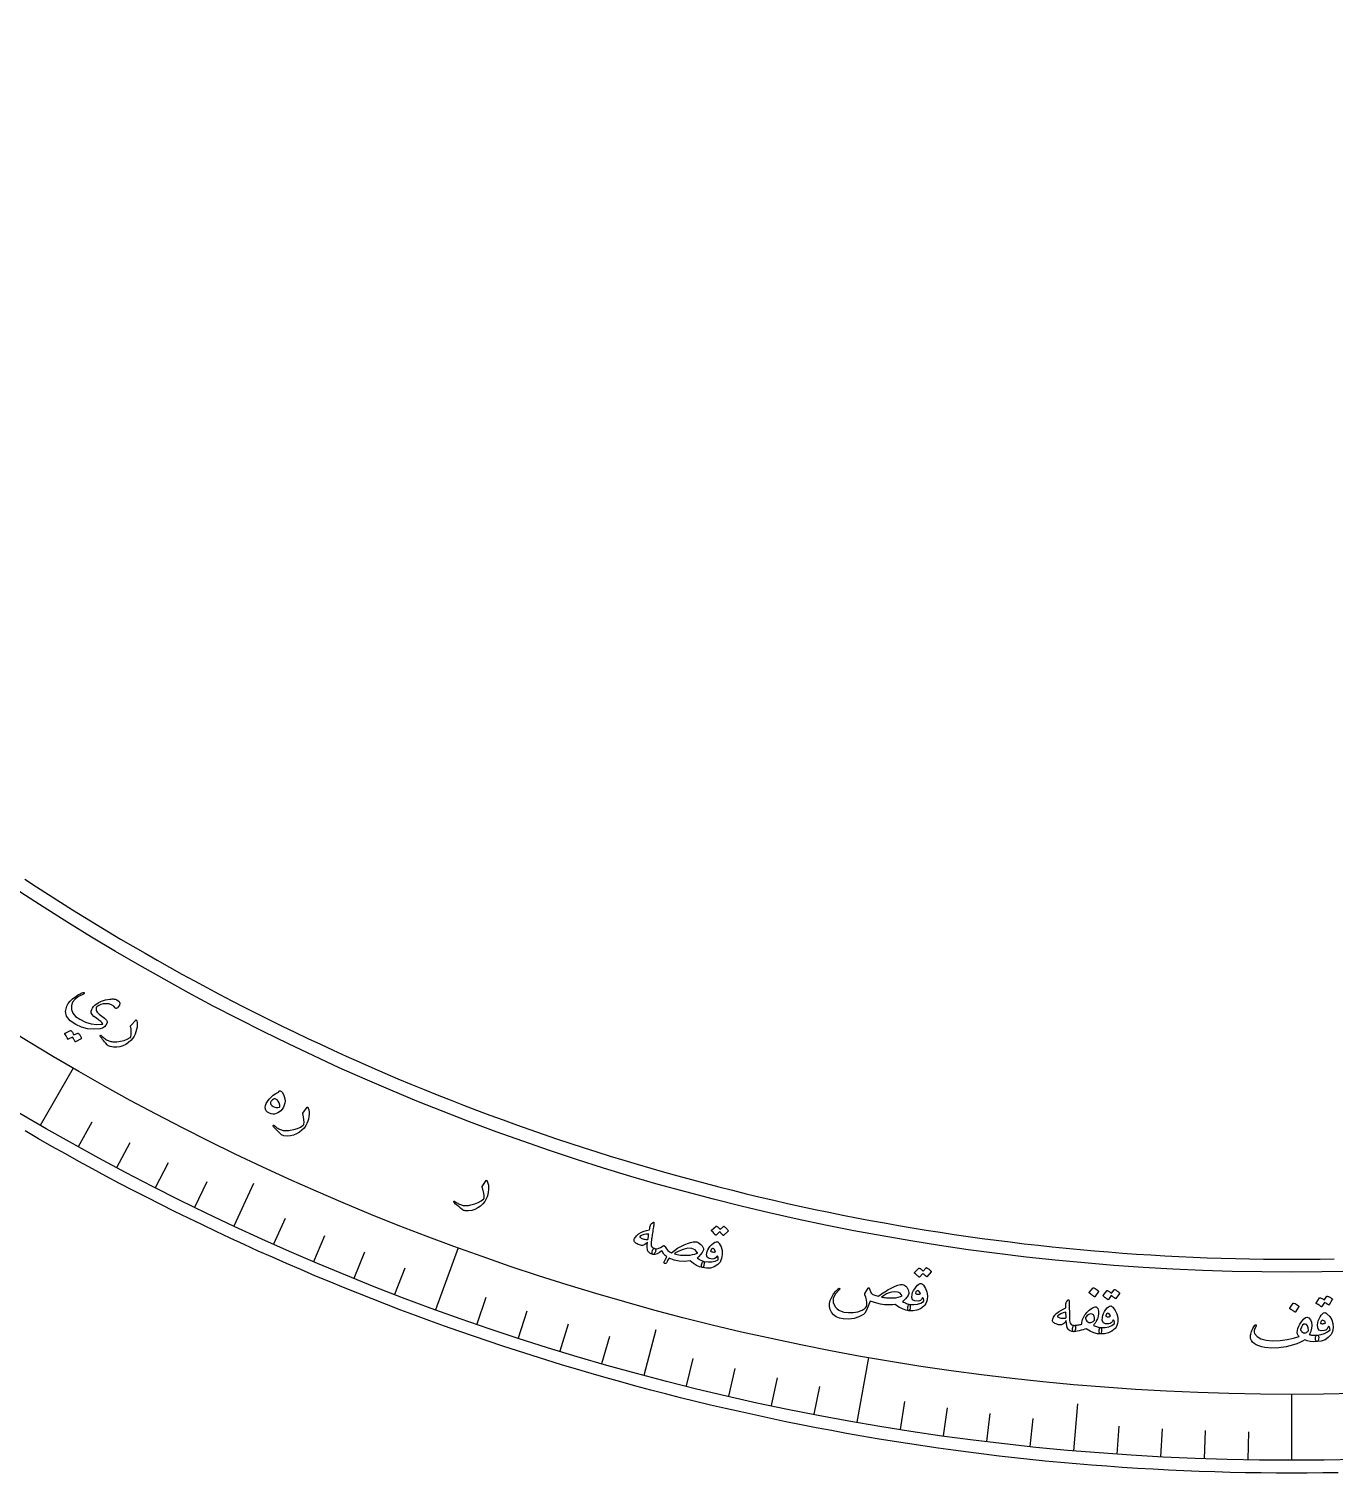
# Model space of a CAD drawing. Header units: millimetres. Extents: x -75 to 75, y -75 to 97.
# Drawn here: x -37.65 to 1.26, y -75 to -31.94 of the extents above; entities that cross this region are included whole.
import ezdxf

# ---------------------------------------------------------------- set-up
doc = ezdxf.new("R2010")
doc.units = ezdxf.units.MM
for name, color, linetype in [('CUT_INNER', 6, 'Continuous'), ('CUT_OUTER', 1, 'Continuous'), ('ENGRAVE', 7, 'Continuous'), ('ENGRAVE_FINE', 8, 'Continuous'), ('TEXT', 5, 'Continuous')]:
    doc.layers.add(name, color=color, linetype=linetype)

msp = doc.modelspace()

# ---------------------------------------------------------------- linework, layer by layer
at = {"layer": 'CUT_INNER'}
msp.add_lwpolyline([(-37.7752, -57.2925), (-37.4229, -57.5232), (-37.0693, -57.7517), (-36.7142, -57.9781), (-36.3578, -58.2023), (-36, -58.4243), (-35.6408, -58.644), (-35.2803, -58.8616), (-34.9185, -59.077), (-34.5553, -59.2901), (-34.1909, -59.501), (-33.8251, -59.7097), (-33.4581, -59.9161), (-33.0899, -60.1203), (-32.7203, -60.3222), (-32.3496, -60.5218), (-31.9776, -60.7192), (-31.6045, -60.9143), (-31.2301, -61.107), (-30.8546, -61.2975), (-30.4779, -61.4857), (-30.1, -61.6715), (-29.7211, -61.8551), (-29.341, -62.0363), (-28.9598, -62.2151), (-28.5775, -62.3917), (-28.1941, -62.5658), (-27.8097, -62.7376), (-27.4242, -62.9071), (-27.0377, -63.0742), (-26.6502, -63.2389), (-26.2617, -63.4012), (-25.8721, -63.5612), (-25.4816, -63.7187), (-25.0902, -63.8739), (-24.6978, -64.0266), (-24.3045, -64.177), (-23.9102, -64.3249), (-23.5151, -64.4704), (-23.1191, -64.6135), (-22.7222, -64.7541), (-22.3244, -64.8923), (-21.9258, -65.0281), (-21.5264, -65.1614), (-21.1262, -65.2922), (-20.7252, -65.4206), (-20.3234, -65.5466), (-19.9208, -65.67), (-19.5175, -65.791), (-19.1134, -65.9095), (-18.7086, -66.0256), (-18.3032, -66.1391), (-17.897, -66.2502), (-17.4902, -66.3588), (-17.0827, -66.4648), (-16.6745, -66.5684), (-16.2657, -66.6695), (-15.8564, -66.768), (-15.4464, -66.864), (-15.0358, -66.9576), (-14.6247, -67.0486), (-14.213, -67.137), (-13.8008, -67.223), (-13.3881, -67.3064), (-12.9748, -67.3873), (-12.5611, -67.4656), (-12.1469, -67.5414), (-11.7323, -67.6147), (-11.3172, -67.6854), (-10.9016, -67.7536), (-10.4857, -67.8192), (-10.0694, -67.8822), (-9.6527, -67.9427), (-9.2356, -68.0007), (-8.8182, -68.0561), (-8.4004, -68.1089), (-7.9824, -68.1592), (-7.564, -68.2069), (-7.1453, -68.252), (-6.7264, -68.2946), (-6.3073, -68.3345), (-5.8878, -68.372), (-5.4682, -68.4068), (-5.0484, -68.4391), (-4.6283, -68.4687), (-4.2081, -68.4959), (-3.7878, -68.5204), (-3.3673, -68.5423), (-2.9466, -68.5617), (-2.5259, -68.5785), (-2.1051, -68.5927), (-1.6841, -68.6043), (-1.2632, -68.6134), (-0.8421, -68.6198), (-0.4211, -68.6237), (0, -68.625), (0.4211, -68.6237), (0.8421, -68.6198), (1.2632, -68.6134)], dxfattribs=at)
at = {"layer": 'CUT_OUTER'}
msp.add_lwpolyline([(1.3805, -74.9873), (0.9204, -74.9944), (0.4602, -74.9986), (0, -75), (-0.4602, -74.9986), (-0.9204, -74.9944), (-1.3805, -74.9873), (-1.8406, -74.9774), (-2.3006, -74.9647), (-2.7605, -74.9492), (-3.2204, -74.9308), (-3.6801, -74.9097), (-4.1396, -74.8857), (-4.5991, -74.8589), (-5.0583, -74.8292), (-5.5173, -74.7968), (-5.9762, -74.7615), (-6.4348, -74.7234), (-6.8932, -74.6826), (-7.3513, -74.6389), (-7.8091, -74.5923), (-8.2667, -74.543), (-8.7239, -74.4909), (-9.1808, -74.436), (-9.6374, -74.3782), (-10.0936, -74.3177), (-10.5494, -74.2544), (-11.0048, -74.1882), (-11.4598, -74.1193), (-11.9144, -74.0476), (-12.3685, -73.9731), (-12.8221, -73.8958), (-13.2753, -73.8158), (-13.728, -73.7329), (-14.1801, -73.6473), (-14.6318, -73.5589), (-15.0828, -73.4677), (-15.5334, -73.3738), (-15.9833, -73.2771), (-16.4326, -73.1777), (-16.8813, -73.0755), (-17.3294, -72.9705), (-17.7768, -72.8628), (-18.2235, -72.7523), (-18.6696, -72.6392), (-19.1149, -72.5232), (-19.5596, -72.4046), (-20.0035, -72.2832), (-20.4466, -72.1591), (-20.889, -72.0323), (-21.3306, -71.9028), (-21.7714, -71.7705), (-22.2113, -71.6356), (-22.6504, -71.498), (-23.0887, -71.3576), (-23.5261, -71.2146), (-23.9627, -71.0689), (-24.3983, -70.9205), (-24.833, -70.7695), (-25.2667, -70.6158), (-25.6996, -70.4594), (-26.1314, -70.3004), (-26.5623, -70.1388), (-26.9921, -69.9745), (-27.421, -69.8075), (-27.8488, -69.638), (-28.2756, -69.4658), (-28.7013, -69.291), (-29.1259, -69.1136), (-29.5494, -68.9335), (-29.9718, -68.7509), (-30.3931, -68.5657), (-30.8132, -68.378), (-31.2322, -68.1876), (-31.65, -67.9947), (-32.0666, -67.7992), (-32.482, -67.6012), (-32.8962, -67.4006), (-33.3092, -67.1975), (-33.7208, -66.9918), (-34.1313, -66.7837), (-34.5404, -66.573), (-34.9482, -66.3598), (-35.3548, -66.1441), (-35.7599, -65.9259), (-36.1638, -65.7053), (-36.5663, -65.4821), (-36.9674, -65.2565), (-37.3671, -65.0285), (-37.7654, -64.798)], dxfattribs=at)
at = {"layer": 'ENGRAVE'}
for points in [[(-37.3087, -64.6207), (-36.327, -62.9202)], [(-31.5347, -67.6264), (-30.942, -66.3553)], [(-25.5207, -70.1175), (-24.8491, -68.2724)], [(-19.3124, -72.075), (-18.9494, -70.7203)], [(-12.9572, -73.4839), (-12.6162, -71.5502)], [(0, -74.6175), (0, -72.654)], [(-6.5033, -74.3336), (-6.3811, -72.9364)]]:
    msp.add_lwpolyline(points, dxfattribs=at)
for radius in [74.6175, 72.654, 69.0075]:
    msp.add_circle((0, 0), radius, dxfattribs=at)
at = {"layer": 'ENGRAVE_FINE'}
for points in [[(-36.1753, -65.2619), (-35.7673, -64.5259)], [(-35.0308, -65.8833), (-34.6357, -65.1403)], [(-33.8756, -66.4847), (-33.4936, -65.7349)], [(-32.7102, -67.0658), (-32.3413, -66.3094)], [(-30.3497, -68.1665), (-30.0074, -67.3977)], [(-29.1554, -68.6858), (-28.8266, -67.9112)], [(-27.9522, -69.1841), (-27.637, -68.4039)], [(-26.7405, -69.6614), (-26.439, -68.8758)], [(-24.2931, -70.5522), (-24.0191, -69.7566)], [(-23.0581, -70.9655), (-22.798, -70.1651)], [(-21.816, -71.3571), (-21.57, -70.5523)], [(-20.5674, -71.7269), (-20.3354, -70.918)], [(-18.0516, -72.401), (-17.848, -71.5845)], [(-16.7853, -72.7051), (-16.596, -71.8851)], [(-15.5139, -72.9869), (-15.3389, -72.1638)], [(-14.2377, -73.2466), (-14.0771, -72.4205)], [(-11.6727, -73.6988), (-11.5411, -72.8677)], [(-10.3847, -73.8913), (-10.2676, -73.058)], [(-9.0936, -74.0613), (-8.991, -73.2261)], [(-7.7997, -74.2087), (-7.7117, -73.3718)], [(-5.2051, -74.4357), (-5.1464, -73.5963)], [(-3.9052, -74.5152), (-3.8611, -73.6749)], [(-2.6041, -74.572), (-2.5747, -73.7311)], [(-1.3023, -74.6061), (-1.2876, -73.7648)]]:
    msp.add_lwpolyline(points, dxfattribs=at)
at = {"layer": 'TEXT'}
for points in [[(-35.0761, -61.1278), (-35.1235, -61.0745), (-35.1884, -61.036), (-35.2711, -61.0124), (-35.3714, -61.0035), (-35.4419, -61.0096), (-35.5081, -61.0272), (-35.5698, -61.0565), (-35.6272, -61.0974), (-35.6362, -61.107), (-35.6431, -61.1185), (-35.6481, -61.1317), (-35.651, -61.1466), (-35.6448, -61.2022), (-35.6134, -61.2595), (-35.5569, -61.3187), (-35.4752, -61.3797), (-35.394, -61.4388), (-35.3407, -61.4917), (-35.3153, -61.5385), (-35.318, -61.5791), (-35.3544, -61.6465), (-35.4014, -61.6981), (-35.4593, -61.7338), (-35.5278, -61.7537), (-35.7175, -61.7673), (-35.9022, -61.751), (-36.0818, -61.7047), (-36.2561, -61.6285), (-36.4266, -61.5114), (-36.5279, -61.3799), (-36.5601, -61.2343), (-36.5233, -61.0749), (-36.482, -61), (-36.4237, -60.9267), (-36.3486, -60.8549), (-36.2567, -60.7846), (-36.2286, -60.7665), (-36.2007, -60.7496), (-36.1731, -60.7337), (-36.1456, -60.7189), (-36.1181, -60.7052), (-36.0905, -60.6925), (-36.0628, -60.6808), (-36.0349, -60.6701), (-36.0214, -60.6668), (-36.0117, -60.668), (-36.0059, -60.6736), (-36.0039, -60.6836), (-36.0055, -60.6936), (-36.0095, -60.7022), (-36.016, -60.7093), (-36.025, -60.715), (-36.1701, -60.7904), (-36.2782, -60.8719), (-36.3492, -60.9596), (-36.3829, -61.0537), (-36.3825, -61.1742), (-36.3413, -61.2834), (-36.2595, -61.3812), (-36.1369, -61.4674), (-35.9641, -61.5512), (-35.7955, -61.6044), (-35.6315, -61.6269), (-35.4721, -61.6188), (-35.4615, -61.6164), (-35.4552, -61.6116), (-35.4532, -61.6042), (-35.4556, -61.5944), (-35.4734, -61.5684), (-35.5102, -61.5339), (-35.566, -61.4907), (-35.6409, -61.4389), (-35.7151, -61.3827), (-35.7652, -61.3289), (-35.7915, -61.2775), (-35.7938, -61.2285), (-35.78, -61.1805), (-35.7573, -61.135), (-35.7258, -61.0919), (-35.6853, -61.0513), (-35.59, -60.9808), (-35.4835, -60.9268), (-35.3659, -60.8892), (-35.2373, -60.8679), (-35.2043, -60.8642), (-35.1733, -60.8625), (-35.1443, -60.8626), (-35.1173, -60.8645), (-35.0923, -60.8682), (-35.0694, -60.8734), (-35.0486, -60.8801), (-35.0299, -60.8883), (-34.9647, -60.9343), (-34.9398, -60.9889), (-34.9553, -61.0521), (-35.0112, -61.1239), (-35.0316, -61.1402), (-35.0492, -61.1462), (-35.0641, -61.1421), (-35.0761, -61.1278)], [(-34.4686, -61.494), (-34.4658, -61.4913), (-34.463, -61.4894), (-34.4605, -61.4883), (-34.458, -61.488), (-34.4526, -61.4904), (-34.4477, -61.4962), (-34.4431, -61.5054), (-34.4389, -61.5179), (-34.4277, -61.5763), (-34.4246, -61.6383), (-34.4294, -61.7039), (-34.4422, -61.7731), (-34.4619, -61.8445), (-34.4869, -61.9115), (-34.5174, -61.9744), (-34.5533, -62.033), (-34.6137, -62.1029), (-34.683, -62.1637), (-34.7611, -62.2153), (-34.8481, -62.2576), (-34.941, -62.288), (-35.0358, -62.302), (-35.1324, -62.2995), (-35.2308, -62.2806), (-35.2556, -62.2727), (-35.2785, -62.2614), (-35.2994, -62.2466), (-35.3184, -62.2285), (-35.3595, -62.1819), (-35.3962, -62.1393), (-35.4287, -62.1008), (-35.4569, -62.0664), (-35.4807, -62.0361), (-35.5, -62.01), (-35.5149, -61.9881), (-35.5253, -61.9704), (-35.527, -61.9658), (-35.5277, -61.9618), (-35.5275, -61.9583), (-35.5264, -61.9553), (-35.524, -61.9519), (-35.5211, -61.9492), (-35.5176, -61.9472), (-35.5136, -61.9457), (-35.5093, -61.9453), (-35.5049, -61.9465), (-35.5005, -61.9491), (-35.496, -61.9534), (-35.4693, -61.9798), (-35.4431, -62.0039), (-35.4175, -62.0257), (-35.3923, -62.0453), (-35.3675, -62.0627), (-35.3427, -62.0781), (-35.318, -62.0914), (-35.2934, -62.1028), (-35.2678, -62.1124), (-35.2404, -62.1205), (-35.211, -62.1272), (-35.1798, -62.1323), (-35.1465, -62.1358), (-35.1113, -62.1376), (-35.074, -62.1376), (-35.0347, -62.136), (-34.9202, -62.1237), (-34.8147, -62.0996), (-34.7183, -62.0638), (-34.6308, -62.0162), (-34.6245, -62.0119), (-34.6191, -62.006), (-34.6145, -61.9983), (-34.6108, -61.989), (-34.6014, -61.9268), (-34.5998, -61.8527), (-34.6059, -61.7668), (-34.6197, -61.6691), (-34.6195, -61.6634), (-34.6187, -61.6588), (-34.6172, -61.6551), (-34.6151, -61.6524)], [(-36.1938, -61.879), (-36.1902, -61.8781), (-36.1862, -61.8786), (-36.1818, -61.8806), (-36.177, -61.884), (-36.1628, -61.9012), (-36.1496, -61.9188), (-36.1373, -61.9368), (-36.1261, -61.955), (-36.1157, -61.9738), (-36.1062, -61.9933), (-36.0975, -62.0135), (-36.0898, -62.0344), (-36.0891, -62.0398), (-36.0901, -62.0445), (-36.0929, -62.0485), (-36.0974, -62.0518), (-36.2661, -62.138), (-36.2696, -62.1384), (-36.2732, -62.1363), (-36.2768, -62.1318), (-36.2806, -62.1247), (-36.2827, -62.119), (-36.2866, -62.1106), (-36.2923, -62.0994), (-36.2998, -62.0856), (-36.3091, -62.0688), (-36.3203, -62.0489), (-36.3335, -62.026), (-36.3485, -61.9999), (-36.4811, -62.0656), (-36.4862, -62.067), (-36.4908, -62.0653), (-36.4949, -62.0606), (-36.4984, -62.0529), (-36.5015, -62.0463), (-36.5065, -62.0361), (-36.5134, -62.0223), (-36.5222, -62.0049), (-36.5332, -61.9838), (-36.5465, -61.9589), (-36.5622, -61.9301), (-36.5803, -61.8975), (-36.5816, -61.8931), (-36.5812, -61.8897), (-36.5793, -61.8872), (-36.5757, -61.8856), (-36.408, -61.8068), (-36.4044, -61.8059), (-36.4004, -61.8064), (-36.396, -61.8084), (-36.3912, -61.8118), (-36.3787, -61.8258), (-36.3672, -61.8403), (-36.3565, -61.8553), (-36.3468, -61.8708), (-36.338, -61.8867), (-36.3299, -61.9029), (-36.3226, -61.9194), (-36.3161, -61.9362)], [(-30.1782, -63.6003), (-30.1585, -63.6005), (-30.1395, -63.6076), (-30.1211, -63.6216), (-30.1035, -63.6426), (-30.0652, -63.7068), (-30.038, -63.7721), (-30.022, -63.8385), (-30.0171, -63.9059), (-30.0225, -63.9713), (-30.0381, -64.0334), (-30.0641, -64.092), (-30.1003, -64.1473), (-30.141, -64.1941), (-30.1849, -64.2321), (-30.232, -64.2614), (-30.2822, -64.2819), (-30.3335, -64.2933), (-30.3835, -64.295), (-30.4322, -64.2872), (-30.4795, -64.2699), (-30.5369, -64.2374), (-30.5773, -64.1978), (-30.6009, -64.1512), (-30.6077, -64.0974), (-30.5996, -64.0398), (-30.5777, -63.9798), (-30.5422, -63.9173), (-30.493, -63.8523), (-30.4333, -63.789), (-30.3671, -63.7334), (-30.2946, -63.6854), (-30.2157, -63.6452), (-30.2126, -63.643), (-30.209, -63.6384), (-30.2049, -63.6316), (-30.2002, -63.6223), (-30.1948, -63.6124), (-30.1893, -63.6054), (-30.1838, -63.6014), (-30.1782, -63.6003)], [(-30.1909, -64.0931), (-30.1783, -64.0868), (-30.1712, -64.0745), (-30.1696, -64.0561), (-30.1736, -64.0317), (-30.1951, -63.963), (-30.222, -63.9091), (-30.2544, -63.87), (-30.2923, -63.8456), (-30.3131, -63.84), (-30.3357, -63.8418), (-30.3602, -63.8512), (-30.3866, -63.8682), (-30.4109, -63.8884), (-30.4292, -63.9077), (-30.4416, -63.926), (-30.448, -63.9435), (-30.4493, -63.9804), (-30.437, -64.0132), (-30.4109, -64.0417), (-30.3712, -64.0659), (-30.3235, -64.0848), (-30.2776, -64.0957), (-30.2334, -64.0984), (-30.1909, -64.0931)], [(-29.354, -64.0933), (-29.3514, -64.0903), (-29.3488, -64.0882), (-29.3463, -64.0868), (-29.344, -64.0863), (-29.3384, -64.0883), (-29.3329, -64.0937), (-29.3276, -64.1025), (-29.3224, -64.1147), (-29.3066, -64.1719), (-29.2984, -64.2334), (-29.2979, -64.2992), (-29.305, -64.3693), (-29.3188, -64.442), (-29.3383, -64.5109), (-29.3636, -64.576), (-29.3946, -64.6373), (-29.4491, -64.7119), (-29.5132, -64.7781), (-29.5868, -64.8359), (-29.6701, -64.8852), (-29.7603, -64.923), (-29.8536, -64.9447), (-29.9501, -64.9501), (-30.0497, -64.9391), (-30.0751, -64.9333), (-30.0988, -64.9239), (-30.1209, -64.9109), (-30.1413, -64.8944), (-30.186, -64.8513), (-30.2261, -64.8118), (-30.2615, -64.7761), (-30.2924, -64.7441), (-30.3187, -64.7158), (-30.3401, -64.6913), (-30.3567, -64.6707), (-30.3685, -64.654), (-30.3705, -64.6495), (-30.3716, -64.6456), (-30.3717, -64.642), (-30.3708, -64.639), (-30.3687, -64.6355), (-30.366, -64.6325), (-30.3627, -64.6302), (-30.3588, -64.6284), (-30.3545, -64.6277), (-30.35, -64.6284), (-30.3454, -64.6308), (-30.3406, -64.6346), (-30.3119, -64.6587), (-30.2838, -64.6806), (-30.2565, -64.7003), (-30.2298, -64.7178), (-30.2037, -64.7331), (-30.1777, -64.7464), (-30.152, -64.7577), (-30.1265, -64.7671), (-30.1003, -64.7746), (-30.0723, -64.7804), (-30.0425, -64.7846), (-30.0109, -64.7872), (-29.9775, -64.788), (-29.9422, -64.7869), (-29.905, -64.7839), (-29.866, -64.7791), (-29.7529, -64.7575), (-29.6497, -64.7249), (-29.5565, -64.6814), (-29.4732, -64.6269), (-29.4673, -64.6221), (-29.4623, -64.6157), (-29.4584, -64.6077), (-29.4555, -64.5981), (-29.4512, -64.5354), (-29.4556, -64.4614), (-29.4686, -64.3763), (-29.4903, -64.28), (-29.4906, -64.2744), (-29.4902, -64.2697), (-29.489, -64.2659), (-29.4871, -64.263)], [(-24.0194, -66.2772), (-24.017, -66.2741), (-24.0146, -66.2717), (-24.0123, -66.2702), (-24.01, -66.2695), (-24.0042, -66.271), (-23.9984, -66.2759), (-23.9924, -66.2843), (-23.9862, -66.296), (-23.9657, -66.3517), (-23.9525, -66.4124), (-23.9466, -66.4779), (-23.948, -66.5483), (-23.9558, -66.6219), (-23.9696, -66.6922), (-23.9895, -66.7591), (-24.0154, -66.8228), (-24.0637, -66.9016), (-24.1221, -66.9728), (-24.1908, -67.0364), (-24.2698, -67.0923), (-24.3565, -67.1374), (-24.4478, -67.1666), (-24.5435, -67.1799), (-24.6437, -67.1771), (-24.6694, -67.1734), (-24.6938, -67.166), (-24.7169, -67.1548), (-24.7386, -67.14), (-24.7867, -67.1007), (-24.8298, -67.0646), (-24.8681, -67.0319), (-24.9015, -67.0025), (-24.93, -66.9765), (-24.9533, -66.9539), (-24.9715, -66.9347), (-24.9847, -66.919), (-24.9871, -66.9147), (-24.9884, -66.9108), (-24.9888, -66.9073), (-24.9882, -66.9042), (-24.9864, -66.9005), (-24.984, -66.8974), (-24.9809, -66.8948), (-24.9771, -66.8927), (-24.9729, -66.8916), (-24.9684, -66.892), (-24.9636, -66.8939), (-24.9585, -66.8974), (-24.9279, -66.9191), (-24.8981, -66.9386), (-24.8693, -66.956), (-24.8413, -66.9712), (-24.8139, -66.9843), (-24.787, -66.9955), (-24.7605, -67.0047), (-24.7343, -67.0119), (-24.7075, -67.0172), (-24.6791, -67.0208), (-24.6491, -67.0225), (-24.6174, -67.0225), (-24.5841, -67.0206), (-24.549, -67.0166), (-24.5122, -67.0106), (-24.4737, -67.0026), (-24.3627, -66.9719), (-24.2625, -66.931), (-24.1732, -66.8799), (-24.0946, -66.8188), (-24.0891, -66.8136), (-24.0847, -66.8068), (-24.0814, -66.7985), (-24.0793, -66.7887), (-24.0801, -66.7258), (-24.0906, -66.6525), (-24.1105, -66.5687), (-24.14, -66.4745), (-24.1408, -66.4689), (-24.1407, -66.4642), (-24.1399, -66.4603), (-24.1382, -66.4573)], [(-19.0459, -67.5252), (-19.0306, -67.5159), (-19.0209, -67.517), (-19.0168, -67.5285), (-19.0184, -67.5504), (-19.0206, -67.5633), (-19.0233, -67.5812), (-19.0266, -67.604), (-19.0305, -67.632), (-19.0353, -67.6651), (-19.041, -67.7037), (-19.0477, -67.7477), (-19.0553, -67.7971), (-19.0628, -67.8457), (-19.0695, -67.8893), (-19.0755, -67.9277), (-19.0807, -67.961), (-19.0851, -67.9891), (-19.0887, -68.0119), (-19.0915, -68.0293), (-19.0935, -68.0413), (-19.1037, -68.1178), (-19.1049, -68.1792), (-19.0968, -68.2254), (-19.0796, -68.2565), (-19.0653, -68.2707), (-19.0465, -68.2826), (-19.0232, -68.2922), (-18.9955, -68.2995), (-18.9799, -68.3067), (-18.9696, -68.3182), (-18.9645, -68.3339), (-18.9647, -68.3538), (-18.9691, -68.3767), (-18.9762, -68.3991), (-18.9858, -68.421), (-18.9981, -68.4425), (-19.011, -68.4601), (-19.0234, -68.4725), (-19.035, -68.4796), (-19.0461, -68.4814), (-19.0992, -68.4661), (-19.1423, -68.4437), (-19.1755, -68.4143), (-19.1988, -68.3778), (-19.2135, -68.3297), (-19.2199, -68.27), (-19.2181, -68.1987), (-19.2082, -68.1158), (-19.2503, -68.1561), (-19.2902, -68.1858), (-19.3276, -68.2051), (-19.3626, -68.2138), (-19.3888, -68.2131), (-19.4182, -68.2073), (-19.4508, -68.1965), (-19.4866, -68.1807), (-19.5234, -68.1606), (-19.5534, -68.1408), (-19.5767, -68.1213), (-19.5932, -68.1021), (-19.6048, -68.0809), (-19.6107, -68.0605), (-19.6108, -68.041), (-19.6052, -68.0223), (-19.5938, -68.0002), (-19.5783, -67.9765), (-19.5589, -67.9513), (-19.5355, -67.9245), (-19.5104, -67.898), (-19.4892, -67.8772), (-19.4718, -67.8621), (-19.4582, -67.8528), (-19.3881, -67.8189), (-19.3138, -67.7894), (-19.2355, -67.7642), (-19.1531, -67.7434), (-19.1447, -67.7039), (-19.1372, -67.67), (-19.1303, -67.6415), (-19.1243, -67.6186), (-19.1177, -67.5997), (-19.1095, -67.5835), (-19.0996, -67.57), (-19.088, -67.5591)], [(-19.1738, -67.8705), (-19.2539, -67.875), (-19.3246, -67.8883), (-19.3859, -67.9104), (-19.4379, -67.9415), (-19.4422, -67.9466), (-19.4436, -67.9519), (-19.442, -67.9575), (-19.4376, -67.9634), (-19.4191, -67.9785), (-19.3983, -67.9919), (-19.375, -68.0036), (-19.3494, -68.0137), (-19.3214, -68.0221), (-19.291, -68.0289), (-19.2583, -68.034), (-19.2231, -68.0375), (-19.2175, -68.0373), (-19.2112, -68.036), (-19.2044, -68.0334), (-19.1969, -68.0296), (-19.1935, -68.0128), (-19.1902, -67.995), (-19.187, -67.9764), (-19.184, -67.957), (-19.1812, -67.9367), (-19.1786, -67.9155), (-19.1761, -67.8934), (-19.1738, -67.8705)], [(-16.9469, -67.6434), (-16.9437, -67.6415), (-16.9398, -67.6409), (-16.9352, -67.6415), (-16.9298, -67.6434), (-16.9119, -67.6558), (-16.8948, -67.6689), (-16.8786, -67.6825), (-16.8631, -67.6968), (-16.8484, -67.7118), (-16.8343, -67.7277), (-16.8208, -67.7446), (-16.8079, -67.7624), (-16.8058, -67.7674), (-16.8056, -67.7722), (-16.8071, -67.7768), (-16.8105, -67.7812), (-16.9456, -67.9119), (-16.9487, -67.9132), (-16.9526, -67.9123), (-16.9573, -67.9089), (-16.9627, -67.9033), (-16.9662, -67.8984), (-16.9721, -67.8915), (-16.9804, -67.8824), (-16.9911, -67.8713), (-17.0043, -67.8579), (-17.0202, -67.8421), (-17.0386, -67.8239), (-17.0596, -67.8033), (-17.1664, -67.904), (-17.1708, -67.9068), (-17.1756, -67.9065), (-17.1807, -67.9032), (-17.186, -67.8969), (-17.1907, -67.8914), (-17.1981, -67.883), (-17.2082, -67.8718), (-17.2211, -67.8577), (-17.237, -67.8406), (-17.2562, -67.8206), (-17.2786, -67.7976), (-17.3042, -67.7716), (-17.3065, -67.7677), (-17.3071, -67.7643), (-17.306, -67.7614), (-17.3031, -67.7589), (-17.1669, -67.6356), (-17.1637, -67.6336), (-17.1598, -67.633), (-17.1552, -67.6337), (-17.1498, -67.6356), (-17.1344, -67.6453), (-17.1197, -67.6559), (-17.1057, -67.6672), (-17.0925, -67.6793), (-17.0799, -67.692), (-17.068, -67.7052), (-17.0568, -67.7189), (-17.0462, -67.7331)], [(-18.5641, -68.5897), (-18.5895, -68.6292), (-18.6101, -68.6626), (-18.6257, -68.69), (-18.6364, -68.7114), (-18.6455, -68.7286), (-18.6556, -68.7415), (-18.6666, -68.7501), (-18.6787, -68.7543), (-18.6895, -68.7545), (-18.6991, -68.7525), (-18.7075, -68.7485), (-18.7149, -68.7423), (-18.7191, -68.7169), (-18.7062, -68.6761), (-18.6762, -68.6199), (-18.6293, -68.5482), (-18.6568, -68.5301), (-18.6814, -68.5111), (-18.7031, -68.4914), (-18.7218, -68.4708), (-18.7383, -68.4486), (-18.7537, -68.424), (-18.7678, -68.397), (-18.7808, -68.3676), (-18.8546, -68.4251), (-18.9234, -68.4632), (-18.9873, -68.482), (-19.0461, -68.4814), (-19.0562, -68.4771), (-19.0638, -68.4683), (-19.0687, -68.4551), (-19.0711, -68.4375), (-19.0701, -68.3991), (-19.0636, -68.3655), (-19.0516, -68.3367), (-19.0341, -68.3127), (-19.0236, -68.3036), (-19.0137, -68.2983), (-19.0043, -68.297), (-18.9955, -68.2995), (-18.9469, -68.3097), (-18.8883, -68.3004), (-18.8197, -68.2719), (-18.7413, -68.224), (-18.7322, -68.2184), (-18.7238, -68.2157), (-18.7163, -68.2162), (-18.7097, -68.2196), (-18.706, -68.2221), (-18.7025, -68.2254), (-18.6993, -68.2294), (-18.6962, -68.2342), (-18.6932, -68.2395), (-18.69, -68.2451), (-18.6866, -68.2511), (-18.683, -68.2574), (-18.6479, -68.3152), (-18.6041, -68.3632), (-18.5515, -68.4012), (-18.4902, -68.4294), (-18.4054, -68.3602), (-18.3144, -68.2975), (-18.2171, -68.2413), (-18.1136, -68.1915), (-18.0137, -68.1515), (-17.9246, -68.1232), (-17.8463, -68.1067), (-17.7787, -68.1019), (-17.7372, -68.1079), (-17.6964, -68.1238), (-17.6563, -68.1495), (-17.6168, -68.1851), (-17.5832, -68.2243), (-17.5594, -68.2638), (-17.5453, -68.3034), (-17.5409, -68.3432), (-17.5823, -68.4175), (-17.6271, -68.483), (-17.6755, -68.5397), (-17.7273, -68.5876), (-17.6998, -68.6051), (-17.6731, -68.6214), (-17.6471, -68.6365), (-17.6219, -68.6505), (-17.5975, -68.6631), (-17.5737, -68.674), (-17.5505, -68.6832), (-17.528, -68.6908), (-17.5206, -68.6961), (-17.5165, -68.7073), (-17.5158, -68.7243), (-17.5186, -68.7473), (-17.5297, -68.8044), (-17.5428, -68.8445), (-17.5578, -68.8676), (-17.5747, -68.8737), (-17.6588, -68.851), (-17.7481, -68.8092), (-17.8425, -68.7484), (-17.9418, -68.6684), (-18.1061, -68.6901), (-18.2647, -68.6842), (-18.4174, -68.6507), (-18.5641, -68.5897)], [(-17.725, -68.4192), (-17.7944, -68.3409), (-17.8884, -68.3003), (-18.0071, -68.2971), (-18.1508, -68.3314), (-18.2254, -68.3592), (-18.2921, -68.3909), (-18.351, -68.4265), (-18.4021, -68.4662), (-18.3214, -68.4863), (-18.2303, -68.4996), (-18.1287, -68.5061), (-18.0166, -68.5057), (-17.9427, -68.4994), (-17.8704, -68.4865), (-17.7997, -68.4673), (-17.7307, -68.4416), (-17.7241, -68.4378), (-17.7209, -68.4328), (-17.7212, -68.4266), (-17.725, -68.4192)], [(-17.1303, -68.1013), (-17.1169, -68.1068), (-17.103, -68.1168), (-17.0887, -68.1312), (-17.0738, -68.1501), (-17.0159, -68.2545), (-16.9845, -68.3637), (-16.9798, -68.4775), (-17.0018, -68.5961), (-17.0231, -68.6553), (-17.0491, -68.7064), (-17.0799, -68.7493), (-17.1155, -68.7839), (-17.2189, -68.848), (-17.33, -68.8843), (-17.4486, -68.8929), (-17.5747, -68.8737), (-17.5863, -68.8676), (-17.5947, -68.8562), (-17.5998, -68.8393), (-17.6016, -68.8171), (-17.6013, -68.8051), (-17.6001, -68.7931), (-17.5979, -68.7811), (-17.5947, -68.769), (-17.591, -68.7573), (-17.587, -68.7461), (-17.5827, -68.7356), (-17.5782, -68.7256), (-17.5681, -68.709), (-17.5564, -68.6976), (-17.543, -68.6916), (-17.528, -68.6908), (-17.4045, -68.7052), (-17.2932, -68.7016), (-17.1944, -68.6802), (-17.108, -68.641), (-17.1043, -68.6115), (-17.1029, -68.5877), (-17.1036, -68.5695), (-17.1066, -68.557), (-17.1111, -68.5458), (-17.1159, -68.5379), (-17.121, -68.5336), (-17.1264, -68.5326), (-17.1304, -68.533), (-17.1338, -68.534), (-17.1365, -68.5358), (-17.1386, -68.5382), (-17.1682, -68.5735), (-17.2002, -68.5985), (-17.2344, -68.6131), (-17.271, -68.6175), (-17.3697, -68.6005), (-17.4295, -68.5573), (-17.4504, -68.488), (-17.4325, -68.3926), (-17.4106, -68.3408), (-17.3802, -68.289), (-17.3412, -68.2373), (-17.2935, -68.1855), (-17.2463, -68.1426), (-17.2034, -68.1142), (-17.1647, -68.1005), (-17.1303, -68.1013)], [(-17.2525, -68.3041), (-17.274, -68.3048), (-17.2937, -68.3159), (-17.3114, -68.3375), (-17.3273, -68.3696), (-17.3285, -68.375), (-17.3291, -68.3789), (-17.329, -68.3813), (-17.3283, -68.3823), (-17.3092, -68.3924), (-17.2892, -68.4003), (-17.2683, -68.406), (-17.2467, -68.4094), (-17.227, -68.4102), (-17.2102, -68.4083), (-17.1963, -68.4039), (-17.1852, -68.3968), (-17.1998, -68.3584), (-17.2159, -68.3301), (-17.2334, -68.312), (-17.2525, -68.3041)], [(-10.9051, -68.876), (-10.9021, -68.8739), (-10.8983, -68.8729), (-10.8936, -68.8731), (-10.8881, -68.8745), (-10.8692, -68.8853), (-10.851, -68.8968), (-10.8336, -68.909), (-10.817, -68.9218), (-10.801, -68.9354), (-10.7855, -68.9501), (-10.7706, -68.9657), (-10.7562, -68.9822), (-10.7537, -68.987), (-10.753, -68.9918), (-10.7541, -68.9965), (-10.7571, -69.0012), (-10.8801, -69.1433), (-10.8832, -69.145), (-10.8871, -69.1443), (-10.8921, -69.1414), (-10.8979, -69.1363), (-10.9018, -69.1317), (-10.9083, -69.1253), (-10.9174, -69.1171), (-10.9291, -69.1069), (-10.9434, -69.0948), (-10.9606, -69.0804), (-10.9805, -69.0639), (-11.0033, -69.0452), (-11.1008, -69.155), (-11.105, -69.1581), (-11.1097, -69.1583), (-11.1151, -69.1555), (-11.121, -69.1496), (-11.1261, -69.1445), (-11.1342, -69.1369), (-11.1453, -69.1266), (-11.1594, -69.1137), (-11.1767, -69.0981), (-11.1976, -69.0799), (-11.2219, -69.0589), (-11.2497, -69.0353), (-11.2524, -69.0316), (-11.2533, -69.0283), (-11.2524, -69.0253), (-11.2497, -69.0225), (-11.125, -68.8876), (-11.122, -68.8854), (-11.1182, -68.8845), (-11.1135, -68.8847), (-11.1079, -68.8861), (-11.0917, -68.8945), (-11.0762, -68.9037), (-11.0613, -68.9137), (-11.047, -68.9246), (-11.0334, -68.9361), (-11.0204, -68.9482), (-11.008, -68.9609), (-10.9962, -68.9741)], [(-12.1401, -69.9788), (-12.2595, -69.9616), (-12.372, -69.9376), (-12.4777, -69.907), (-12.5766, -69.8697), (-12.6308, -70.0248), (-12.6818, -70.1438), (-12.7296, -70.2265), (-12.7741, -70.2731), (-12.908, -70.3444), (-13.0528, -70.3898), (-13.2084, -70.4092), (-13.3747, -70.4025), (-13.4886, -70.3797), (-13.5844, -70.3389), (-13.662, -70.28), (-13.7214, -70.2033), (-13.761, -70.1183), (-13.7808, -70.0324), (-13.7809, -69.9455), (-13.7615, -69.8577), (-13.7192, -69.7503), (-13.6653, -69.6553), (-13.5996, -69.5728), (-13.5224, -69.5026), (-13.5127, -69.4954), (-13.5041, -69.4912), (-13.4966, -69.49), (-13.4903, -69.4918), (-13.4845, -69.4956), (-13.4807, -69.5001), (-13.4789, -69.5052), (-13.4791, -69.511), (-13.4809, -69.5172), (-13.4841, -69.5234), (-13.4887, -69.5296), (-13.4946, -69.5358), (-13.6116, -69.6629), (-13.671, -69.7888), (-13.6725, -69.9139), (-13.6157, -70.0379), (-13.5675, -70.095), (-13.5083, -70.1404), (-13.4382, -70.1743), (-13.3571, -70.1966), (-13.2154, -70.2139), (-13.0779, -70.2113), (-12.9446, -70.1887), (-12.8155, -70.1461), (-12.7775, -70.1263), (-12.7429, -70.1013), (-12.7116, -70.0711), (-12.6837, -70.0358), (-12.6802, -70.0305), (-12.6779, -70.024), (-12.6766, -70.0163), (-12.6764, -70.0073), (-12.6749, -69.9168), (-12.6828, -69.8329), (-12.7002, -69.7555), (-12.727, -69.6847), (-12.7318, -69.6726), (-12.734, -69.662), (-12.7336, -69.6531), (-12.7305, -69.6456), (-12.6357, -69.4881), (-12.6289, -69.48), (-12.6225, -69.4745), (-12.6167, -69.4715), (-12.6113, -69.4712), (-12.6073, -69.4728), (-12.6037, -69.4763), (-12.6004, -69.4816), (-12.5974, -69.4886), (-12.5446, -69.6325), (-12.5292, -69.6454), (-12.5104, -69.6578), (-12.4883, -69.6698), (-12.4626, -69.6813), (-12.4338, -69.6926), (-12.4019, -69.7038), (-12.3669, -69.7151), (-12.3288, -69.7264), (-12.2825, -69.6913), (-12.2353, -69.6571), (-12.1871, -69.6239), (-12.1379, -69.5917), (-12.0877, -69.5604), (-12.0365, -69.53), (-11.9843, -69.5005), (-11.9312, -69.472), (-11.8307, -69.4241), (-11.7438, -69.3923), (-11.6702, -69.3768), (-11.61, -69.3776), (-11.5727, -69.3877), (-11.5389, -69.4048), (-11.5087, -69.4291), (-11.482, -69.4605), (-11.4586, -69.4973), (-11.4398, -69.5355), (-11.4258, -69.575), (-11.4164, -69.6159), (-11.416, -69.6237), (-11.4164, -69.6318), (-11.4177, -69.6404), (-11.4198, -69.6493), (-11.4406, -69.6993), (-11.4744, -69.752), (-11.5211, -69.8073), (-11.5808, -69.8651), (-11.5888, -69.8707), (-11.5958, -69.8754), (-11.6019, -69.8792), (-11.6071, -69.882), (-11.5772, -69.8981), (-11.5482, -69.9128), (-11.5201, -69.9261), (-11.4927, -69.9381), (-11.4662, -69.9487), (-11.4405, -69.9576), (-11.4156, -69.9649), (-11.3915, -69.9706), (-11.3836, -69.9753), (-11.3785, -69.986), (-11.3764, -70.003), (-11.3771, -70.0261), (-11.3831, -70.084), (-11.3926, -70.1251), (-11.4055, -70.1494), (-11.4218, -70.157), (-11.5126, -70.1417), (-11.611, -70.1052), (-11.717, -70.0473), (-11.8305, -69.968), (-11.9021, -69.979), (-11.9775, -69.9844), (-12.0569, -69.9844), (-12.1401, -69.9788)], [(-11.7604, -69.6033), (-11.8463, -69.5954), (-11.9284, -69.6013), (-12.0069, -69.621), (-12.0818, -69.6547), (-12.235, -69.7514), (-12.1984, -69.7582), (-12.1604, -69.7639), (-12.1212, -69.7685), (-12.0808, -69.7719), (-12.0388, -69.7742), (-11.9951, -69.7755), (-11.9495, -69.7758), (-11.9023, -69.7749), (-11.8115, -69.7691), (-11.7341, -69.7566), (-11.67, -69.7376), (-11.6192, -69.712), (-11.6485, -69.6699), (-11.6817, -69.6378), (-11.719, -69.6156), (-11.7604, -69.6033)], [(-11.0474, -69.3483), (-11.0336, -69.3526), (-11.0189, -69.3613), (-11.0033, -69.3744), (-10.9868, -69.3919), (-10.9199, -69.4909), (-10.879, -69.5968), (-10.8642, -69.7098), (-10.8756, -69.8298), (-10.8916, -69.8907), (-10.9131, -69.9439), (-10.94, -69.9893), (-10.9723, -70.027), (-11.0697, -70.0999), (-11.1771, -70.1459), (-11.2945, -70.165), (-11.4218, -70.157), (-11.434, -70.1519), (-11.4433, -70.1413), (-11.4498, -70.1249), (-11.4536, -70.1029), (-11.4544, -70.091), (-11.4542, -70.0789), (-11.4531, -70.0667), (-11.451, -70.0544), (-11.4483, -70.0424), (-11.4453, -70.0309), (-11.442, -70.0201), (-11.4384, -70.0098), (-11.4298, -69.9923), (-11.4191, -69.98), (-11.4063, -69.9727), (-11.3915, -69.9706), (-11.2671, -69.974), (-11.1567, -69.9607), (-11.0601, -69.9306), (-10.9775, -69.8839), (-10.9765, -69.8542), (-10.9771, -69.8304), (-10.9794, -69.8123), (-10.9835, -69.8002), (-10.989, -69.7893), (-10.9944, -69.782), (-10.9999, -69.7781), (-11.0054, -69.7776), (-11.0094, -69.7783), (-11.0126, -69.7796), (-11.0152, -69.7816), (-11.0171, -69.7843), (-11.0435, -69.822), (-11.0731, -69.8497), (-11.1059, -69.8673), (-11.1419, -69.8749), (-11.2417, -69.8667), (-11.3052, -69.829), (-11.3321, -69.7618), (-11.3227, -69.6652), (-11.3055, -69.6117), (-11.2797, -69.5574), (-11.2454, -69.5024), (-11.2026, -69.4467), (-11.1593, -69.3997), (-11.1191, -69.3677), (-11.0818, -69.3505), (-11.0474, -69.3483)], [(-11.1511, -69.5611), (-11.1726, -69.5637), (-11.1912, -69.5765), (-11.207, -69.5996), (-11.2199, -69.633), (-11.2206, -69.6384), (-11.2209, -69.6424), (-11.2206, -69.6448), (-11.2198, -69.6457), (-11.1998, -69.6541), (-11.1792, -69.6602), (-11.158, -69.664), (-11.1361, -69.6655), (-11.1164, -69.6645), (-11.0999, -69.6612), (-11.0864, -69.6555), (-11.076, -69.6475), (-11.0939, -69.6105), (-11.1124, -69.5838), (-11.1315, -69.5673), (-11.1511, -69.5611)], [(-5.9246, -69.4756), (-5.9218, -69.4732), (-5.9181, -69.4719), (-5.9134, -69.4718), (-5.9078, -69.4728), (-5.8691, -69.4926), (-5.833, -69.5159), (-5.7996, -69.5427), (-5.7687, -69.5729), (-5.7658, -69.5773), (-5.7647, -69.5816), (-5.7655, -69.5858), (-5.768, -69.5898), (-5.8784, -69.7405), (-5.8824, -69.744), (-5.8871, -69.7445), (-5.8926, -69.7421), (-5.899, -69.7367), (-5.9044, -69.732), (-5.9131, -69.7249), (-5.9249, -69.7155), (-5.9399, -69.7037), (-5.9584, -69.6895), (-5.9805, -69.6729), (-6.0063, -69.6538), (-6.0358, -69.6323), (-6.0397, -69.6288), (-6.0415, -69.6255), (-6.0412, -69.6224), (-6.0389, -69.6194)], [(-5.2982, -69.5324), (-5.2954, -69.53), (-5.2917, -69.5287), (-5.287, -69.5286), (-5.2813, -69.5295), (-5.2616, -69.5388), (-5.2426, -69.5488), (-5.2243, -69.5595), (-5.2066, -69.5709), (-5.1896, -69.5832), (-5.173, -69.5966), (-5.1569, -69.6109), (-5.1412, -69.6263), (-5.1383, -69.6308), (-5.1372, -69.6355), (-5.1379, -69.6403), (-5.1405, -69.6452), (-5.2517, -69.7968), (-5.2545, -69.7987), (-5.2586, -69.7984), (-5.2637, -69.7959), (-5.27, -69.7912), (-5.2742, -69.787), (-5.2812, -69.7812), (-5.2909, -69.7737), (-5.3034, -69.7645), (-5.3187, -69.7535), (-5.3369, -69.7406), (-5.3582, -69.7258), (-5.3824, -69.709), (-5.4706, -69.8263), (-5.4746, -69.8298), (-5.4793, -69.8303), (-5.4848, -69.8279), (-5.4912, -69.8226), (-5.4967, -69.8179), (-5.5054, -69.8109), (-5.5173, -69.8016), (-5.5324, -69.7898), (-5.5509, -69.7758), (-5.5732, -69.7592), (-5.5991, -69.7403), (-5.6288, -69.719), (-5.6318, -69.7156), (-5.6329, -69.7124), (-5.6323, -69.7093), (-5.6298, -69.7063), (-5.5164, -69.5618), (-5.5136, -69.5594), (-5.5098, -69.5581), (-5.5052, -69.5579), (-5.4995, -69.5589), (-5.4827, -69.5659), (-5.4664, -69.5739), (-5.4508, -69.5826), (-5.4357, -69.5923), (-5.4212, -69.6027), (-5.4072, -69.6137), (-5.3938, -69.6254), (-5.381, -69.6376)], [(1.0387, -69.7263), (1.0412, -69.7236), (1.0448, -69.722), (1.0495, -69.7214), (1.0552, -69.7218), (1.0757, -69.7292), (1.0955, -69.7375), (1.1148, -69.7465), (1.1333, -69.7563), (1.1514, -69.767), (1.1692, -69.7787), (1.1865, -69.7916), (1.2036, -69.8054), (1.2069, -69.8097), (1.2084, -69.8143), (1.2081, -69.8191), (1.206, -69.8243), (1.109, -69.9853), (1.1063, -69.9875), (1.1023, -69.9875), (1.097, -69.9855), (1.0903, -69.9814), (1.0857, -69.9776), (1.0782, -69.9724), (1.0678, -69.9658), (1.0546, -69.9578), (1.0384, -69.9483), (1.019, -69.9371), (0.9965, -69.9243), (0.9709, -69.9098), (0.8936, -70.0345), (0.8901, -70.0384), (0.8854, -70.0394), (0.8796, -70.0375), (0.8728, -70.0327), (0.8669, -70.0286), (0.8576, -70.0224), (0.8449, -70.0142), (0.8288, -70.0039), (0.8091, -69.9915), (0.7854, -69.9771), (0.7579, -69.9606), (0.7264, -69.9421), (0.7231, -69.939), (0.7217, -69.9358), (0.722, -69.9327), (0.7242, -69.9295), (0.8241, -69.7753), (0.8266, -69.7726), (0.8302, -69.771), (0.8349, -69.7704), (0.8406, -69.7709), (0.858, -69.7764), (0.8749, -69.7828), (0.8913, -69.7901), (0.9072, -69.7984), (0.9226, -69.8074), (0.9375, -69.8171), (0.9519, -69.8275), (0.9658, -69.8385)], [(-6.6746, -69.8416), (-6.6612, -69.8297), (-6.6514, -69.8291), (-6.6454, -69.8396), (-6.643, -69.8615), (-6.6428, -69.8745), (-6.6423, -69.8926), (-6.6415, -69.9157), (-6.6404, -69.9439), (-6.6391, -69.9773), (-6.6378, -70.0163), (-6.6365, -70.0608), (-6.6352, -70.1108), (-6.6339, -70.16), (-6.6328, -70.204), (-6.6318, -70.2429), (-6.6309, -70.2766), (-6.6303, -70.3051), (-6.6297, -70.3281), (-6.6294, -70.3457), (-6.6291, -70.3579), (-6.6256, -70.435), (-6.6157, -70.4956), (-6.5995, -70.5396), (-6.577, -70.5672), (-6.5604, -70.5786), (-6.5398, -70.5869), (-6.5152, -70.5922), (-6.4866, -70.5945), (-6.47, -70.5988), (-6.4578, -70.6082), (-6.45, -70.6227), (-6.4466, -70.6424), (-6.4469, -70.6657), (-6.4498, -70.6889), (-6.4554, -70.7123), (-6.4636, -70.7356), (-6.4732, -70.7553), (-6.4831, -70.7696), (-6.4934, -70.7787), (-6.5039, -70.7825), (-6.5588, -70.7769), (-6.6053, -70.7625), (-6.6432, -70.7395), (-6.6727, -70.7078), (-6.6957, -70.6631), (-6.7127, -70.6055), (-6.7237, -70.535), (-6.7287, -70.4517), (-6.763, -70.4989), (-6.7969, -70.5353), (-6.8302, -70.5609), (-6.8631, -70.5757), (-6.889, -70.5797), (-6.9189, -70.5792), (-6.953, -70.5744), (-6.991, -70.5653), (-7.0308, -70.5521), (-7.0639, -70.538), (-7.0903, -70.523), (-7.1099, -70.507), (-7.1252, -70.4882), (-7.1346, -70.4692), (-7.1382, -70.45), (-7.136, -70.4306), (-7.1287, -70.4068), (-7.1178, -70.3808), (-7.1032, -70.3525), (-7.085, -70.3219), (-7.065, -70.2914), (-7.0478, -70.2671), (-7.0334, -70.2492), (-7.0217, -70.2376), (-6.9588, -70.1917), (-6.891, -70.1494), (-6.8184, -70.1106), (-6.741, -70.0755), (-6.7399, -70.0351), (-6.7385, -70.0004), (-6.7369, -69.9711), (-6.735, -69.9475), (-6.7319, -69.9278), (-6.7267, -69.9104), (-6.7193, -69.8953), (-6.7099, -69.8825)], [(-5.8432, -70.0424), (-5.8402, -70.0427), (-5.8375, -70.0431), (-5.8351, -70.0436), (-5.8329, -70.0443), (-5.8309, -70.045), (-5.8288, -70.0459), (-5.8268, -70.0469), (-5.8248, -70.0481), (-5.8037, -70.0689), (-5.7875, -70.0959), (-5.7762, -70.1291), (-5.7699, -70.1684), (-5.7683, -70.2473), (-5.7778, -70.323), (-5.7984, -70.3953), (-5.83, -70.4644), (-5.8389, -70.4805), (-5.8484, -70.4966), (-5.8585, -70.5126), (-5.869, -70.5285), (-5.8801, -70.5445), (-5.8917, -70.5603), (-5.9038, -70.5761), (-5.9165, -70.5919), (-5.8854, -70.6055), (-5.8553, -70.6178), (-5.8262, -70.6288), (-5.798, -70.6386), (-5.7707, -70.6469), (-5.7443, -70.6538), (-5.7189, -70.659), (-5.6944, -70.6628), (-5.6852, -70.6668), (-5.6787, -70.6772), (-5.6748, -70.694), (-5.6735, -70.7171), (-5.6749, -70.7752), (-5.6815, -70.8169), (-5.693, -70.8422), (-5.7096, -70.851), (-5.7997, -70.8431), (-5.9002, -70.8143), (-6.011, -70.7645), (-6.132, -70.6935), (-6.1761, -70.7097), (-6.2252, -70.7254), (-6.2793, -70.7406), (-6.3384, -70.7554), (-6.3974, -70.7685), (-6.4447, -70.7774), (-6.4802, -70.782), (-6.5039, -70.7825), (-6.5154, -70.7785), (-6.5249, -70.769), (-6.5322, -70.7538), (-6.5375, -70.733), (-6.5391, -70.7213), (-6.5398, -70.7096), (-6.5396, -70.6981), (-6.5384, -70.6866), (-6.5367, -70.6752), (-6.5345, -70.6638), (-6.5319, -70.6524), (-6.529, -70.6411), (-6.5207, -70.6206), (-6.5109, -70.6059), (-6.4995, -70.5972), (-6.4866, -70.5945), (-6.4561, -70.5918), (-6.4264, -70.5887), (-6.3974, -70.585), (-6.3692, -70.5809), (-6.3415, -70.5764), (-6.314, -70.5714), (-6.2868, -70.566), (-6.2597, -70.5602), (-6.2595, -70.513), (-6.2523, -70.4645), (-6.2381, -70.4148), (-6.2171, -70.3639), (-6.1951, -70.3234), (-6.1704, -70.2843), (-6.1427, -70.2469), (-6.1122, -70.211), (-6.0786, -70.1767), (-6.0416, -70.1439), (-6.0013, -70.1128), (-5.9576, -70.0832), (-5.9239, -70.064), (-5.8936, -70.0508), (-5.8667, -70.0436), (-5.8432, -70.0424)], [(-5.4018, -70.0147), (-5.3877, -70.0179), (-5.3723, -70.0254), (-5.3557, -70.0371), (-5.3379, -70.0532), (-5.2632, -70.1464), (-5.2139, -70.2487), (-5.19, -70.3601), (-5.1917, -70.4807), (-5.2027, -70.5427), (-5.2197, -70.5974), (-5.2429, -70.6449), (-5.2721, -70.685), (-5.3632, -70.7656), (-5.4666, -70.8202), (-5.5821, -70.8486), (-5.7096, -70.851), (-5.7221, -70.8469), (-5.7323, -70.837), (-5.7401, -70.8213), (-5.7456, -70.7997), (-5.7474, -70.7878), (-5.7482, -70.7758), (-5.748, -70.7635), (-5.747, -70.7511), (-5.7453, -70.7389), (-5.7432, -70.7272), (-5.7408, -70.7161), (-5.738, -70.7056), (-5.7308, -70.6875), (-5.7212, -70.6743), (-5.7091, -70.6661), (-5.6944, -70.6628), (-5.5702, -70.6561), (-5.4612, -70.6339), (-5.3674, -70.5961), (-5.2889, -70.5429), (-5.2902, -70.5132), (-5.2927, -70.4895), (-5.2965, -70.4717), (-5.3016, -70.4599), (-5.3079, -70.4495), (-5.3139, -70.4426), (-5.3197, -70.4392), (-5.3252, -70.4392), (-5.3291, -70.4402), (-5.3322, -70.4418), (-5.3346, -70.444), (-5.3363, -70.4467), (-5.3596, -70.4865), (-5.3868, -70.5165), (-5.4181, -70.5367), (-5.4534, -70.5472), (-5.5536, -70.5471), (-5.6198, -70.5146), (-5.6521, -70.4498), (-5.6505, -70.3528), (-5.6377, -70.298), (-5.6164, -70.2419), (-5.5867, -70.1843), (-5.5485, -70.1252), (-5.5092, -70.0749), (-5.4717, -70.0397), (-5.4359, -70.0197), (-5.4018, -70.0147)], [(0.0374, -69.9333), (0.0399, -69.9306), (0.0436, -69.9291), (0.0482, -69.9285), (0.0539, -69.9291), (0.0943, -69.9455), (0.1323, -69.9657), (0.1681, -69.9894), (0.2015, -70.0169), (0.2048, -70.0211), (0.2062, -70.0253), (0.2058, -70.0295), (0.2037, -70.0337), (0.1062, -70.1933), (0.1026, -70.1971), (0.0979, -70.198), (0.0922, -70.1961), (0.0854, -70.1912), (0.0795, -70.187), (0.0703, -70.1808), (0.0577, -70.1724), (0.0416, -70.1619), (0.022, -70.1493), (-0.0016, -70.1346), (-0.029, -70.1179), (-0.0603, -70.099), (-0.0645, -70.0958), (-0.0666, -70.0927), (-0.0666, -70.0895), (-0.0645, -70.0864)], [(-6.7387, -70.2042), (-6.8167, -70.2229), (-6.8839, -70.2486), (-6.9403, -70.2814), (-6.9858, -70.3213), (-6.9892, -70.327), (-6.9896, -70.3325), (-6.9871, -70.3378), (-6.9817, -70.3428), (-6.9608, -70.3543), (-6.9379, -70.3637), (-6.9129, -70.3711), (-6.8859, -70.3765), (-6.8568, -70.3798), (-6.8257, -70.381), (-6.7926, -70.3802), (-6.7574, -70.3773), (-6.7519, -70.3761), (-6.746, -70.3737), (-6.7397, -70.3699), (-6.733, -70.3649), (-6.7326, -70.3477), (-6.7325, -70.3297), (-6.7328, -70.3108), (-6.7333, -70.2911), (-6.7342, -70.2706), (-6.7354, -70.2493), (-6.7369, -70.2272), (-6.7387, -70.2042)], [(-5.9555, -70.256), (-6.0046, -70.2546), (-6.0527, -70.2693), (-6.0999, -70.3001), (-6.1462, -70.347), (-6.1548, -70.3631), (-6.1552, -70.3841), (-6.1473, -70.4101), (-6.1312, -70.441), (-6.1089, -70.4705), (-6.0846, -70.4924), (-6.0583, -70.5065), (-6.0299, -70.5129), (-5.9981, -70.5104), (-5.9634, -70.498), (-5.9257, -70.4755), (-5.885, -70.443), (-5.8822, -70.3727), (-5.893, -70.3181), (-5.9174, -70.2793), (-5.9555, -70.256)], [(-5.488, -70.2352), (-5.5092, -70.2395), (-5.5267, -70.2537), (-5.5405, -70.278), (-5.5507, -70.3123), (-5.551, -70.3178), (-5.5509, -70.3218), (-5.5505, -70.3242), (-5.5496, -70.325), (-5.529, -70.3318), (-5.508, -70.3362), (-5.4865, -70.3383), (-5.4645, -70.338), (-5.445, -70.3354), (-5.4288, -70.3308), (-5.4158, -70.324), (-5.4061, -70.3152), (-5.427, -70.2798), (-5.4476, -70.2546), (-5.4679, -70.2398), (-5.488, -70.2352)], [(0.2824, -70.4886), (0.3462, -70.4071), (0.4045, -70.3605), (0.4575, -70.3488), (0.5053, -70.372), (0.5528, -70.4305), (0.5816, -70.504), (0.5918, -70.5927), (0.5832, -70.6965), (0.5795, -70.7157), (0.5746, -70.7356), (0.5683, -70.7562), (0.5608, -70.7774), (0.552, -70.7993), (0.5422, -70.8219), (0.5313, -70.8451), (0.5194, -70.869), (0.5405, -70.8756), (0.5637, -70.8812), (0.589, -70.8858), (0.6163, -70.8892), (0.6459, -70.8913), (0.6779, -70.8918), (0.7122, -70.8907), (0.7489, -70.8879), (0.7579, -70.8876), (0.7662, -70.8888), (0.7737, -70.8916), (0.7805, -70.896), (0.7889, -70.904), (0.7949, -70.9157), (0.7986, -70.9312), (0.8, -70.9503), (0.7975, -71.0038), (0.7884, -71.0427), (0.7729, -71.067), (0.7508, -71.0767), (0.6433, -71.0808), (0.5462, -71.0738), (0.4596, -71.056), (0.3836, -71.0272), (0.3146, -71.0691), (0.2358, -71.1081), (0.1471, -71.1441), (0.0486, -71.1771), (-0.1741, -71.2324), (-0.3901, -71.2636), (-0.5993, -71.271), (-0.8014, -71.2544), (-0.8991, -71.2353), (-0.9852, -71.2097), (-1.0599, -71.1775), (-1.1231, -71.1389), (-1.1731, -71.0933), (-1.2085, -71.0421), (-1.2293, -70.9853), (-1.2355, -70.9231), (-1.2328, -70.8886), (-1.2261, -70.8522), (-1.2152, -70.8139), (-1.2003, -70.7737), (-1.1815, -70.7314), (-1.1592, -70.687), (-1.1334, -70.6404), (-1.104, -70.5917), (-1.0986, -70.5862), (-1.0934, -70.5824), (-1.0881, -70.5801), (-1.0828, -70.5794), (-1.0752, -70.5802), (-1.0693, -70.5822), (-1.0649, -70.5856), (-1.062, -70.5902), (-1.0599, -70.5967), (-1.0596, -70.6034), (-1.0612, -70.6103), (-1.0646, -70.6175), (-1.1001, -70.6855), (-1.1205, -70.744), (-1.1259, -70.7931), (-1.1161, -70.8327), (-1.039, -70.9299), (-0.9239, -70.9991), (-0.7708, -71.0403), (-0.5798, -71.0531), (-0.3465, -71.0435), (-0.1359, -71.0192), (0.0519, -70.9803), (0.2168, -70.9272), (0.1851, -70.8949), (0.1661, -70.8544), (0.1597, -70.8058), (0.1658, -70.749), (0.1825, -70.6855), (0.2075, -70.621), (0.2408, -70.5553), (0.2824, -70.4886)], [(0.3978, -70.5572), (0.3566, -70.5635), (0.3189, -70.5922), (0.2847, -70.6435), (0.2539, -70.7173), (0.2565, -70.7257), (0.26, -70.7341), (0.2644, -70.7424), (0.2698, -70.7508), (0.2758, -70.7591), (0.2822, -70.767), (0.289, -70.7747), (0.2961, -70.7822), (0.3101, -70.7947), (0.3246, -70.8051), (0.3396, -70.8134), (0.3551, -70.8197), (0.371, -70.8226), (0.3893, -70.8211), (0.4099, -70.815), (0.4328, -70.8045), (0.4557, -70.7917), (0.4741, -70.7786), (0.4881, -70.7652), (0.4976, -70.7517), (0.4885, -70.6695), (0.4688, -70.6098), (0.4386, -70.5723), (0.3978, -70.5572)], [(0.9793, -70.2159), (0.9937, -70.2178), (1.0096, -70.2239), (1.0272, -70.2341), (1.0465, -70.2485), (1.1293, -70.3345), (1.1877, -70.4319), (1.2216, -70.5407), (1.2309, -70.6609), (1.2256, -70.7237), (1.2135, -70.7797), (1.1948, -70.8291), (1.1694, -70.8717), (1.0859, -70.9603), (0.9879, -71.024), (0.8755, -71.0628), (0.7487, -71.0767), (0.7359, -71.0738), (0.7249, -71.0649), (0.7156, -71.0499), (0.7082, -71.0289), (0.7054, -71.0172), (0.7035, -71.0053), (0.7025, -70.9931), (0.7024, -70.9807), (0.703, -70.9684), (0.704, -70.9565), (0.7054, -70.9453), (0.7072, -70.9345), (0.7127, -70.9158), (0.7211, -70.9018), (0.7325, -70.8925), (0.7467, -70.8879), (0.8699, -70.87), (0.9764, -70.8379), (1.0664, -70.7918), (1.1397, -70.7317), (1.1357, -70.7022), (1.131, -70.6788), (1.1256, -70.6615), (1.1196, -70.6502), (1.1123, -70.6404), (1.1057, -70.6341), (1.0996, -70.6312), (1.0941, -70.6317), (1.0903, -70.6331), (1.0874, -70.6349), (1.0852, -70.6373), (1.0838, -70.6402), (1.0642, -70.682), (1.0398, -70.7143), (1.0105, -70.7373), (0.9763, -70.7509), (0.8765, -70.7599), (0.8076, -70.7336), (0.7695, -70.672), (0.7623, -70.5752), (0.7701, -70.5195), (0.7862, -70.4617), (0.8106, -70.4016), (0.8433, -70.3393), (0.8778, -70.2857), (0.912, -70.2472), (0.9458, -70.224), (0.9793, -70.2159)], [(0.9135, -70.4434), (0.8928, -70.4495), (0.8767, -70.4653), (0.8651, -70.4908), (0.858, -70.5259), (0.8582, -70.5314), (0.8587, -70.5353), (0.8594, -70.5376), (0.8603, -70.5384), (0.8814, -70.5433), (0.9028, -70.5458), (0.9244, -70.5459), (0.9462, -70.5436), (0.9654, -70.5393), (0.9811, -70.5332), (0.9934, -70.5253), (1.0023, -70.5156), (0.9783, -70.4822), (0.9555, -70.4591), (0.9339, -70.4461), (0.9135, -70.4434)]]:
    msp.add_lwpolyline(points, close=True, dxfattribs=at)

doc.saveas('drawing.dxf')
